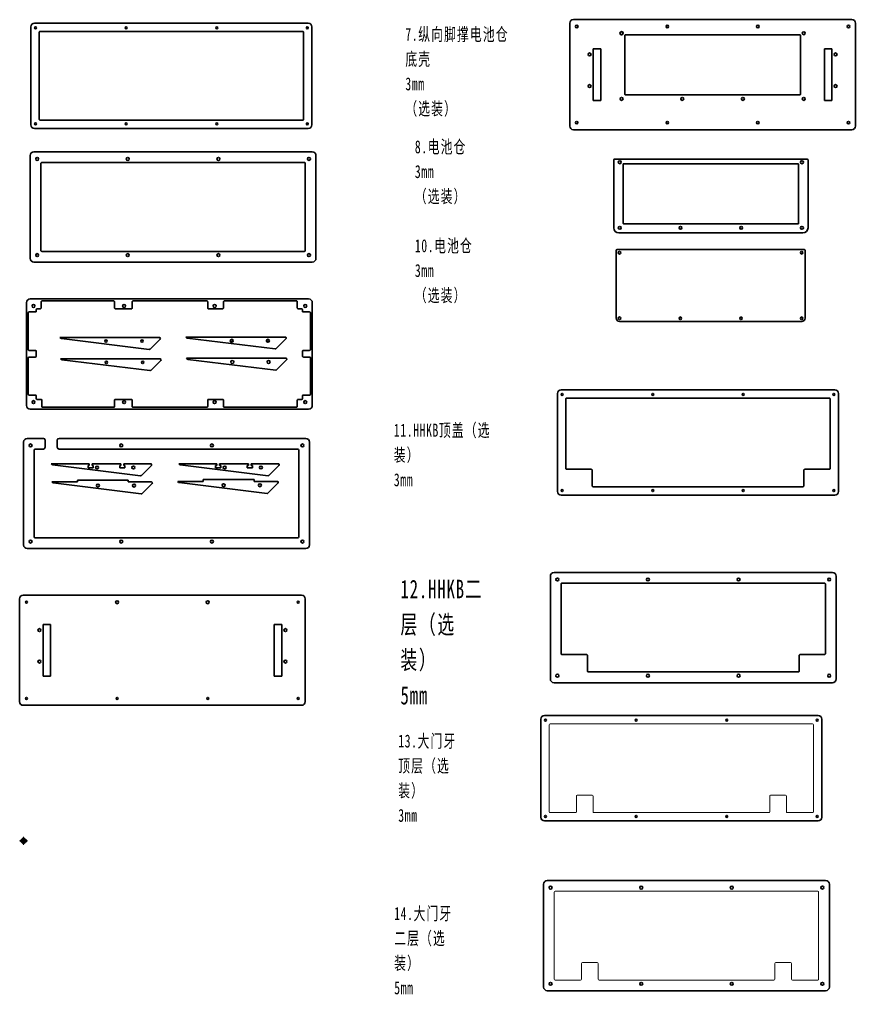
# Model space of a CAD drawing. Header units: millimetres. Extents: x -691 to 990, y -78 to 1001.
# Drawn here: x 83 to 990, y -56 to 1001 of the extents above; entities that cross this region are included whole.
import ezdxf

# ---------------------------------------------------------------- set-up
doc = ezdxf.new("R2010")
doc.units = ezdxf.units.MM
doc.set_wipeout_variables(frame=1)
doc.linetypes.add('点画线', pattern=[18, 12, -2, 2, -2])
doc.layers.get('0').update_dxf_attribs({"lineweight": 35})
for name, color, linetype, lineweight in [('2', 80, 'Continuous', 18), ('中心线层', 1, '点画线', 18), ('尺寸线层', 3, 'Continuous', 18), ('粗实线层', 7, 'Continuous', 35), ('细实线层', 7, 'Continuous', 18)]:
    doc.layers.add(name, color=color, linetype=linetype, lineweight=lineweight)
doc.styles.add('标准', font='', dxfattribs={"width": 0.667})
doc.styles.get('标准').set_extended_font_data('宋体')

# ---------------------------------------------------------------- blocks, each defined once
blk = doc.blocks.new('1')
for p, q in [((300.7, 4), (4, 4)), ((0, 0), (0, -106.2)), ((304.7, -106.2), (304.7, 0)), ((4, -110.2), (300.7, -110.2))]:
    blk.add_line(p, q)
at = {"linetype": 'Continuous'}
blk.add_lwpolyline([(294.7, -5), (10, -5, 0.414214), (9, -6), (9, -100.2, 0.414214), (10, -101.2), (294.7, -101.2, 0.414214), (295.7, -100.2), (295.7, -6, 0.414214)], format="xyb", close=True, dxfattribs=at)
for centre in [(5, -1), (103.2, -1), (201.5, -1), (299.7, -1), (5, -105.2), (103.2, -105.2), (201.5, -105.2), (299.7, -105.2)]:
    blk.add_circle(centre, 1.05, dxfattribs=at)
at = {"layer": '粗实线层'}
for centre, start, end in [((4, 0), 90, 180), ((300.7, 0), 0, 90), ((4, -106.2), 180, 270), ((300.7, -106.2), 270, 0)]:
    blk.add_arc(centre, 4, start, end, dxfattribs=at)
blk = doc.blocks.new('*X5')
at = {"layer": '中心线层'}
for p, q in [((-4.3, 0), (4.3, 0)), ((0, -4.3), (0, 4.3))]:
    blk.add_line(p, q, dxfattribs=at)
at = {"layer": '粗实线层'}
for p, q in [((0, 3.7), (-3.7, 0)), ((0, -3.7), (-3.7, 0)), ((0, 3.7), (3.7, 0)), ((0, -3.7), (3.7, 0))]:
    blk.add_line(p, q, dxfattribs=at)
for radius in [2.43, 1.27]:
    blk.add_circle((0, 0), radius, dxfattribs=at)
at = {"layer": '细实线层'}
blk.add_arc((0, 0), 1.5, 260, 190, dxfattribs=at)

msp = doc.modelspace()

# ---------------------------------------------------------------- linework, layer by layer
for p, q in [((713.3, 969.1), (705.3, 969.1)), ((705.3, 969.1), (705.3, 913)), ((956, 969.1), (964, 969.1)), ((964, 969.1), (964, 913)), ((705.3, 913), (713.3, 913)), ((964, 913), (956, 913)), ((127, 656.2), (234.9, 656.2)), ((127, 656.2), (127.9, 655.3)), ((263.5, 656.6), (371.4, 656.6)), ((263.5, 656.6), (264.4, 655.7)), ((265, 655.4), (360.4, 643.7)), ((128.5, 655), (223.9, 643.3)), ((235.6, 654.5), (224.7, 643.6)), ((372.1, 654.9), (361.2, 644)), ((127.7, 633.1), (235.6, 633.1)), ((127.7, 633.1), (128.6, 632.2)), ((129.2, 632), (224.5, 620.3)), ((236.3, 631.4), (225.4, 620.5)), ((264.2, 633.6), (372, 633.6)), ((264.2, 633.6), (265.1, 632.7)), ((265.7, 632.4), (361, 620.7)), ((372.7, 631.9), (361.9, 621)), ((117.6, 519.3), (158.8, 519.3)), ((117.6, 519.3), (118.5, 518.4)), ((119.1, 518.1), (214.4, 506.4)), ((161.8, 519.3), (193.1, 519.3)), ((196.1, 519.3), (225.4, 519.3)), ((255.9, 519.3), (297.1, 519.3)), ((255.9, 519.3), (256.8, 518.4)), ((257.3, 518.1), (352.7, 506.4)), ((300.1, 519.3), (331.4, 519.3)), ((334.4, 519.3), (363.7, 519.3)), ((158.8, 517.3), (157.6, 517.3)), ((163.1, 517.3), (161.8, 517.3)), ((193.1, 517.3), (191.8, 517.3)), ((197.3, 517.3), (196.1, 517.3)), ((226.2, 517.6), (215.3, 506.7)), ((297.1, 517.3), (295.8, 517.3)), ((301.3, 517.3), (300.1, 517.3)), ((331.4, 517.3), (330.1, 517.3)), ((335.6, 517.3), (334.4, 517.3)), ((364.4, 517.6), (353.5, 506.7)), ((118.3, 499.7), (119.2, 498.8)), ((118.3, 499.7), (145.9, 499.7)), ((119.8, 498.5), (215.2, 486.8)), ((145.9, 499.7), (145.9, 501.7)), ((201, 501.7), (145.9, 501.7)), ((201, 499.7), (201, 501.7)), ((201, 499.7), (226.2, 499.7)), ((226.9, 498), (216, 487.1)), ((254.8, 500.1), (255.7, 499.2)), ((254.8, 500.1), (282.4, 500.1)), ((256.3, 498.9), (351.6, 487.2)), ((282.4, 500.1), (282.4, 502.1)), ((337.5, 502.1), (282.4, 502.1)), ((337.5, 500.1), (337.5, 502.1)), ((337.5, 500.1), (362.7, 500.1)), ((363.4, 498.4), (352.5, 487.5)), ((116.7, 345.3), (108.7, 345.3)), ((108.7, 345.3), (108.7, 289.2)), ((359.4, 345.3), (367.4, 345.3)), ((367.4, 345.3), (367.4, 289.2)), ((108.7, 289.2), (116.7, 289.2)), ((367.4, 289.2), (359.4, 289.2)), ((949.1, 246.5), (652.4, 246.5)), ((648.4, 242.5), (648.4, 136.3)), ((953.1, 136.3), (953.1, 242.5)), ((652.4, 132.3), (949.1, 132.3))]:
    msp.add_line(p, q)
at = {"linetype": 'ByBlock'}
msp.add_line((116.1, 845.7), (133.1, 845.7), dxfattribs=at)
at = {"linetype": 'Continuous'}
for p, q in [((727.4, 848.4), (727.4, 775.1)), ((938.1, 775.1), (938.1, 848.4)), ((733.1, 769.4), (932.4, 769.4)), ((730.1, 750.4), (730.1, 677)), ((933.8, 751.4), (731.1, 751.4)), ((934.8, 677), (934.8, 750.4)), ((733.7, 673.4), (931.2, 673.4)), ((111, 544.8), (111, 537.2)), ((124, 537.2), (124, 544.8)), ((99.2, 534.2), (99.2, 440)), ((109, 535.2), (100.2, 535.2)), ((384.9, 535.2), (126, 535.2)), ((385.9, 440), (385.9, 534.2)), ((100.2, 439), (384.9, 439))]:
    msp.add_line(p, q, dxfattribs=at)
msp.add_lwpolyline([(116.1, 845.7), (107.3, 845.7, 0.414214), (106.3, 844.7), (106.3, 750.5, 0.414214), (107.3, 749.5), (392, 749.5, 0.414214), (393, 750.5), (393, 844.7, 0.414214), (392, 845.7), (133.1, 845.7, -0.414214)], format="xyb", dxfattribs=at)
for points in [[(927.4, 844.4), (738.1, 844.4, 0.414214), (737.6, 843.9), (737.6, 779.9, 0.414214), (738.1, 779.4), (927.4, 779.4, 0.414214), (927.9, 779.9), (927.9, 843.9, 0.414214)], [(929.4, 312.7), (956, 312.7, 0.414214), (957, 313.7), (957, 388.9, 0.414214), (956, 389.9), (671.3, 389.9, 0.414214), (670.3, 388.9), (670.3, 313.7, 0.414214), (671.3, 312.7), (697.9, 312.7, -0.414214), (698.9, 311.7), (698.9, 294.7, 0.414214), (699.9, 293.7), (927.4, 293.7, 0.414214), (928.4, 294.7), (928.4, 311.7, -0.414214)]]:
    msp.add_lwpolyline(points, format="xyb", close=True, dxfattribs=at)
for centre, radius in [((735.9, 985.8), 1.75), ((653.4, 241.4), 1.05), ((751.6, 241.4), 1.05), ((849.9, 241.4), 1.05), ((948.1, 241.4), 1.05), ((653.4, 137.2), 1.05), ((751.6, 137.2), 1.05), ((849.9, 137.2), 1.05), ((948.1, 137.2), 1.05)]:
    msp.add_circle(centre, radius, dxfattribs=at)
for centre in [(313.3, 652.6), (352.5, 652.6), (313.9, 629.6), (353.2, 629.6), (167.3, 515.3), (206.6, 515.3), (305.6, 515.3), (344.9, 515.3), (168.1, 495.7), (207.3, 495.7), (304.5, 496.1), (343.8, 496.1)]:
    msp.add_circle(centre, 1.6)
for centre, radius, start, end in [((733.1, 775.1), 5.7, 180, 270), ((932.4, 775.1), 5.7, 270, 0), ((731.1, 750.4), 1, 90, 180), ((733.7, 677), 3.6, 180, 270), ((931.2, 677), 3.6, 270, 0), ((100.2, 534.2), 1, 90, 180), ((109, 537.2), 2, 270, 0), ((126, 537.2), 2, 180, 270), ((384.9, 534.2), 1, 0, 90), ((100.2, 440), 1, 180, 270), ((384.9, 440), 1, 270, 0)]:
    msp.add_arc(centre, radius, start, end, dxfattribs=at)
for centre, start, end in [((128.7, 656), 225, 263), ((234.9, 655.2), 315, 90), ((265.1, 656.4), 225, 263), ((371.4, 655.6), 315, 90), ((224, 644.3), 263, 315), ((360.5, 644.7), 263, 315), ((129.3, 633), 225, 263), ((235.6, 632.1), 315, 90), ((265.8, 633.4), 225, 263), ((372, 632.6), 315, 90), ((224.7, 621.3), 263, 315), ((361.1, 621.7), 263, 315), ((119.2, 519.1), 225, 263), ((225.4, 518.3), 315, 90), ((257.5, 519.1), 225, 263), ((363.7, 518.3), 315, 90), ((119.9, 499.5), 225, 263), ((214.6, 507.4), 263, 315), ((226.2, 498.7), 315, 90), ((256.4, 499.9), 225, 263), ((352.8, 507.4), 263, 315), ((362.7, 499.1), 315, 90), ((215.3, 487.8), 263, 315), ((351.8, 488.2), 263, 315)]:
    msp.add_arc(centre, 1, start, end)
at = {"layer": '2', "color": 0}
for p, q in [((657.4, 142.3), (657.4, 236.5)), ((658.4, 237.5), (943.1, 237.5)), ((944.1, 236.5), (944.1, 142.3)), ((686.9, 159.3), (686.9, 142.3)), ((704, 160.3), (687.9, 160.3)), ((705, 142.3), (705, 159.3)), ((896.5, 159.3), (896.5, 142.3)), ((913.6, 160.3), (897.5, 160.3)), ((914.6, 142.3), (914.6, 159.3)), ((685.9, 141.3), (658.4, 141.3)), ((895.5, 141.3), (706, 141.3)), ((943.1, 141.3), (915.6, 141.3)), ((662.9, -39.1), (662.9, 55.1)), ((663.9, 56.1), (948.6, 56.1)), ((949.6, 55.1), (949.6, -39.1)), ((709.6, -21.1), (693.5, -21.1)), ((919.1, -21.1), (903, -21.1)), ((692.5, -22.1), (692.5, -39.1)), ((710.6, -39.1), (710.6, -22.1)), ((902, -22.1), (902, -39.1)), ((920.1, -39.1), (920.1, -22.1)), ((691.5, -40.1), (663.9, -40.1)), ((901, -40.1), (711.6, -40.1)), ((948.6, -40.1), (921.1, -40.1))]:
    msp.add_line(p, q, dxfattribs=at)
for centre, start, end in [((658.4, 236.5), 90, 180), ((943.1, 236.5), 0, 90), ((687.9, 159.3), 90, 180), ((704, 159.3), 0, 90), ((897.5, 159.3), 90, 180), ((913.6, 159.3), 360, 90), ((658.4, 142.3), 180, 270), ((685.9, 142.3), 270, 360), ((706, 142.3), 180, 270), ((895.5, 142.3), 270, 360), ((915.6, 142.3), 180, 270), ((943.1, 142.3), 270, 360), ((663.9, 55.1), 90, 180), ((948.6, 55.1), 0, 90), ((693.5, -22.1), 90, 180), ((709.6, -22.1), 0, 90), ((903, -22.1), 90, 180), ((919.1, -22.1), 0, 90), ((663.9, -39.1), 180, 270), ((691.5, -39.1), 270, 360), ((711.6, -39.1), 180, 270), ((901, -39.1), 270, 360), ((921.1, -39.1), 180, 270), ((948.6, -39.1), 270, 360)]:
    msp.add_arc(centre, 1, start, end, dxfattribs=at)
at = {"layer": '粗实线层'}
for p, q in [((679.7, 885.3), (679.7, 996.7)), ((683.7, 1000.7), (985.6, 1000.7)), ((989.6, 996.7), (989.6, 885.3)), ((713.3, 969.1), (713.3, 913)), ((956, 969.1), (956, 913)), ((985.6, 881.3), (683.7, 881.3)), ((98.7, 857.3), (400.6, 857.3)), ((94.7, 741.9), (94.7, 853.3)), ((404.6, 853.3), (404.6, 741.9)), ((728.4, 849.4), (937.1, 849.4)), ((400.6, 737.9), (98.7, 737.9)), ((94.7, 697.9), (396.6, 697.9)), ((90.7, 582.5), (90.7, 693.9)), ((400.6, 693.9), (400.6, 582.5)), ((92.7, 643.2), (92.7, 682.8)), ((93.7, 683.8), (101.3, 683.8)), ((101.3, 686.3), (101.3, 683.8)), ((390, 683.8), (390, 686.3)), ((92.7, 594.8), (92.7, 634)), ((93.7, 642.2), (100.3, 642.2)), ((93.7, 635), (100.3, 635)), ((101.3, 641.2), (101.3, 636)), ((93.7, 593.8), (100.3, 593.8)), ((101.3, 592.8), (101.3, 590.1)), ((390, 590.1), (390, 592.8)), ((391, 593.8), (397.6, 593.8)), ((666.4, 595.5), (666.4, 489.3)), ((967.1, 599.5), (670.4, 599.5)), ((971.1, 489.3), (971.1, 595.5)), ((102.3, 589.1), (106.4, 589.1)), ((107.4, 581.5), (107.4, 588.1)), ((288.2, 589.1), (303.3, 589.1)), ((396.6, 578.5), (94.7, 578.5)), ((185.2, 580.5), (108.4, 580.5)), ((87.6, 431.4), (87.6, 542.8)), ((91.6, 546.8), (109, 546.8)), ((126, 546.8), (393.5, 546.8)), ((397.5, 542.8), (397.5, 431.4)), ((158.8, 519.3), (158.8, 517.3)), ((161.8, 519.3), (161.8, 517.3)), ((193.1, 519.3), (193.1, 517.3)), ((193.1, 519.3), (193.1, 517.3)), ((196.1, 519.3), (196.1, 517.3)), ((297.1, 519.3), (297.1, 517.3)), ((300.1, 519.3), (300.1, 517.3)), ((331.4, 519.3), (331.4, 517.3)), ((331.4, 519.3), (331.4, 517.3)), ((334.4, 519.3), (334.4, 517.3)), ((157.6, 517.3), (157.6, 514.8)), ((157.6, 514.8), (163.1, 514.8)), ((163.1, 517.3), (163.1, 514.8)), ((191.8, 517.3), (191.8, 514.8)), ((191.8, 514.8), (197.3, 514.8)), ((197.3, 517.3), (197.3, 514.8)), ((295.8, 517.3), (295.8, 514.8)), ((295.8, 514.8), (301.3, 514.8)), ((301.3, 517.3), (301.3, 514.8)), ((330.1, 517.3), (330.1, 514.8)), ((330.1, 514.8), (335.6, 514.8)), ((335.6, 517.3), (335.6, 514.8)), ((670.4, 485.3), (967.1, 485.3)), ((393.5, 427.4), (91.6, 427.4)), ((964.6, 401.5), (662.7, 401.5)), ((658.7, 397.5), (658.7, 286.1)), ((968.6, 286.1), (968.6, 397.5)), ((83.1, 261.6), (83.1, 373)), ((87.1, 377), (389, 377)), ((393, 373), (393, 261.6)), ((116.7, 345.3), (116.7, 289.2)), ((359.4, 345.3), (359.4, 289.2)), ((662.7, 282.1), (964.6, 282.1)), ((389, 257.6), (87.1, 257.6)), ((651.4, -47.7), (651.4, 63.7)), ((655.4, 67.7), (957.2, 67.7)), ((961.2, 63.7), (961.2, -47.7)), ((957.2, -51.7), (655.4, -51.7))]:
    msp.add_line(p, q, dxfattribs=at)
at = {"layer": '粗实线层', "linetype": 'Continuous'}
for points in [[(739.5, 919.6), (739.5, 983.6, -0.414214), (740, 984.1), (929.3, 984.1, -0.414214), (929.8, 983.6), (929.8, 919.6, -0.414214), (929.3, 919.1), (740, 919.1, -0.414214)], [(934.6, 513.3), (961.1, 513.3, 0.414214), (962.1, 514.3), (962.1, 589.5, 0.414214), (961.1, 590.5), (676.4, 590.5, 0.414214), (675.4, 589.5), (675.4, 514.3, 0.414214), (676.4, 513.3), (703, 513.3, -0.414214), (704, 512.3), (704, 495.3, 0.414214), (705, 494.3), (932.6, 494.3, 0.414214), (933.6, 495.3), (933.6, 512.3, -0.414214)]]:
    msp.add_lwpolyline(points, format="xyb", close=True, dxfattribs=at)
for points in [[(389, 687.3), (385.3, 687.3, -0.414214), (384.3, 688.3), (384.3, 694.9, 0.414214), (383.3, 695.9), (305.3, 695.9, 0.414214), (304.3, 694.9), (304.3, 688.3, -0.414214), (303.3, 687.3), (288.2, 687.3, -0.414214), (287.2, 688.3), (287.2, 694.9, 0.414214), (286.2, 695.9), (206.4, 695.9, 0.414214), (205.4, 694.9), (205.4, 688.3, -0.414214), (204.4, 687.3), (187.2, 687.3, -0.414214), (186.2, 688.3), (186.2, 694.9, 0.414214), (185.2, 695.9), (107.6, 695.9, 0.414214), (106.6, 694.9), (106.6, 688.3, -0.414214), (105.6, 687.3), (102.3, 687.3)], [(398.6, 594.8), (398.6, 634, 0.414214), (397.6, 635), (391, 635, -0.414214), (390, 636), (390, 641.2, -0.414214), (391, 642.2), (397.6, 642.2, 0.414214), (398.6, 643.2), (398.6, 682.8, 0.414214), (397.6, 683.8), (390, 683.8)], [(186.2, 581.5), (186.2, 588.1, -0.414214), (187.2, 589.1), (204.4, 589.1, -0.414214), (205.4, 588.1), (205.4, 581.5, 0.414214), (206.4, 580.5), (286.2, 580.5, 0.414214), (287.2, 581.5), (287.2, 588.1, -0.414214), (288.2, 589.1), (303.3, 589.1, -0.414214), (304.3, 588.1), (304.3, 581.5, 0.414214), (305.3, 580.5), (383.3, 580.5, 0.414214), (384.3, 581.5), (384.3, 588.1, -0.414214), (385.3, 589.1), (389, 589.1)]]:
    msp.add_lwpolyline(points, format="xyb", dxfattribs=at)
at = {"layer": '粗实线层'}
for centre, radius in [((687.3, 993.1), 1.4), ((785.5, 993.1), 1.4), ((883.7, 993.1), 1.4), ((982, 993.1), 1.4), ((735.9, 985.8), 1.6), ((735.9, 985.8), 1.6), ((933.4, 985.8), 1.6), ((933.4, 985.8), 1.6), ((701.3, 962.9), 1.55), ((968, 962.9), 1.55), ((701.3, 928.6), 1.55), ((968, 928.6), 1.55), ((735.9, 914.7), 1.6), ((735.9, 914.7), 1.6), ((801.7, 914.7), 1.6), ((801.7, 914.7), 1.6), ((867.5, 914.7), 1.6), ((867.5, 914.7), 1.6), ((933.4, 914.7), 1.6), ((933.4, 914.7), 1.6), ((687.3, 888.9), 1.4), ((785.5, 888.9), 1.4), ((883.7, 888.9), 1.4), ((982, 888.9), 1.4), ((102.3, 849.6), 1.6), ((200.5, 849.6), 1.6), ((298.8, 849.6), 1.6), ((397, 849.7), 1.6), ((734, 846.1), 1.6), ((931.5, 846.1), 1.6), ((734, 775), 1.6), ((799.8, 775), 1.6), ((865.6, 775), 1.6), ((931.5, 775), 1.6), ((102.3, 745.4), 1.6), ((200.5, 745.4), 1.6), ((298.8, 745.4), 1.6), ((397, 745.4), 1.6), ((733.7, 748), 1.4), ((931.2, 748), 1.4), ((98.3, 690.3), 1.6), ((196.5, 690.3), 1.6), ((294.7, 690.3), 1.6), ((393, 690.3), 1.6), ((733.7, 677), 1.4), ((799.6, 677), 1.4), ((865.4, 677), 1.4), ((931.2, 677), 1.4), ((176.8, 652.2), 1.25), ((216, 652.2), 1.25), ((313.3, 652.6), 1.25), ((352.5, 652.6), 1.25), ((177.4, 629.1), 1.25), ((216.7, 629.1), 1.25), ((98.3, 586.1), 1.6), ((196.5, 586.1), 1.6), ((294.7, 586.1), 1.6), ((393, 586.1), 1.6), ((95.2, 539.2), 1.6), ((193.4, 539.2), 1.6), ((291.7, 539.2), 1.6), ((389.9, 539.2), 1.6), ((95.2, 435), 1.6), ((193.4, 435), 1.6), ((291.7, 435), 1.6), ((389.9, 435), 1.6), ((666.3, 393.9), 1.6), ((764.5, 393.9), 1.6), ((862.8, 393.9), 1.6), ((961, 393.9), 1.6), ((189, 369.3), 1.6), ((287.2, 369.3), 1.6), ((104.7, 339.1), 1.55), ((371.4, 339.1), 1.55), ((104.7, 304.9), 1.55), ((371.4, 304.9), 1.55), ((666.3, 289.7), 1.6), ((764.5, 289.7), 1.6), ((862.8, 289.7), 1.6), ((961, 289.7), 1.6), ((658.9, 60), 1.6), ((757.2, 60), 1.6), ((855.4, 60), 1.6), ((953.6, 60.1), 1.6), ((658.9, -44.2), 1.6), ((757.2, -44.2), 1.6), ((855.4, -44.2), 1.6), ((953.6, -44.2), 1.6)]:
    msp.add_circle(centre, radius, dxfattribs=at)
at = {"layer": '粗实线层', "linetype": 'Continuous'}
for centre in [(671.4, 594.5), (769.7, 594.5), (867.9, 594.5), (966.1, 594.5), (671.4, 490.3), (769.7, 490.3), (867.9, 490.3), (966.1, 490.3), (90.7, 369.3), (385.4, 369.3), (90.7, 265.1), (189, 265.1), (287.2, 265.1), (385.4, 265.1)]:
    msp.add_circle(centre, 1.05, dxfattribs=at)
at = {"layer": '粗实线层'}
for centre, radius, start, end in [((683.7, 996.7), 4, 90, 180), ((985.6, 996.7), 4, 0, 90), ((683.7, 885.3), 4, 180, 270), ((985.6, 885.3), 4, 270, 0), ((98.7, 853.3), 4, 90, 180), ((400.6, 853.3), 4, 0, 90), ((728.4, 848.4), 1, 90, 180), ((937.1, 848.4), 1, 0, 90), ((933.8, 750.4), 1, 360, 90), ((98.7, 741.9), 4, 180, 270), ((400.6, 741.9), 4, 270, 360), ((94.7, 693.9), 4, 90, 180), ((396.6, 693.9), 4, 0, 90), ((102.3, 686.3), 1, 90, 180), ((389, 686.3), 1, 0, 90), ((93.7, 682.8), 1, 90, 180), ((93.7, 643.2), 1, 180, 270), ((93.7, 634), 1, 90, 180), ((100.3, 641.2), 1, 0, 90), ((100.3, 636), 1, 270, 0), ((93.7, 594.8), 1, 180, 270), ((100.3, 592.8), 1, 0, 90), ((391, 592.8), 1, 90, 180), ((397.6, 594.8), 1, 270, 360), ((670.4, 595.5), 4, 90, 180), ((967.1, 595.5), 4, 0, 90), ((94.7, 582.5), 4, 180, 270), ((102.3, 590.1), 1, 180, 270), ((106.4, 588.1), 1, 360, 90), ((108.4, 581.5), 1, 180, 270), ((185.2, 581.5), 1, 270, 360), ((389, 590.1), 1, 270, 360), ((396.6, 582.5), 4, 270, 360), ((91.6, 542.8), 4, 90, 180), ((109, 544.8), 2, 0, 90), ((126, 544.8), 2, 90, 180), ((393.5, 542.8), 4, 0, 90), ((670.4, 489.3), 4, 180, 270), ((967.1, 489.3), 4, 270, 360), ((91.6, 431.4), 4, 180, 270), ((393.5, 431.4), 4, 270, 0), ((662.7, 397.5), 4, 90, 180), ((964.6, 397.5), 4, 0, 90), ((87.1, 373), 4, 90, 180), ((389, 373), 4, 0, 90), ((662.7, 286.1), 4, 180, 270), ((964.6, 286.1), 4, 270, 0), ((87.1, 261.6), 4, 180, 270), ((389, 261.6), 4, 270, 360), ((652.4, 242.5), 4, 90, 180), ((949.1, 242.5), 4, 0, 90), ((652.4, 136.3), 4, 180, 270), ((949.1, 136.3), 4, 270, 360), ((655.4, 63.7), 4, 90, 180), ((957.2, 63.7), 4, 0, 90), ((655.4, -47.7), 4, 180, 270), ((957.2, -47.7), 4, 270, 0)]:
    msp.add_arc(centre, radius, start, end, dxfattribs=at)

# ---------------------------------------------------------------- block references
msp.add_blockref('1', (95.5, 992.8), dxfattribs=at)

# ---------------------------------------------------------------- texts
at = {"layer": '尺寸线层', "color": 4, "attachment_point": 1, "line_spacing_factor": 1.15057, "style": '标准'}
for s, insert, char_height, width in [('\\T1.1;7.纵向脚撑电池仓底壳\\P3mm\\P（选装）', (501.5, 991.7), 14, 115.233), ('\\T1.1;8.电池仓\\P3mm\\P（选装）', (511.8, 869.8), 14, 85.036), ('\\T1.1;10.电池仓\\P3mm\\P（选装）', (511.8, 762.6), 14, 135.645), ('\\T1.1;11.HHKB顶盖（选装）\\P3mm', (489, 562.7), 14, 105.308), ('\\T1.1;12.HHKB二层（选装）\\P5mm', (496.2, 393.6), 20, 95.21), ('\\T1.1;13.大门牙顶层（选装）\\P3mm', (493.8, 225.9), 14, 69.268), ('\\T1.1;14.大门牙二层（选装）\\P5mm', (489.4, 39), 14, 69.268)]:
    msp.add_mtext(s, dxfattribs=dict(at, insert=insert, char_height=char_height, width=width))

# ---------------------------------------------------------------- wipeouts: each hides what was drawn before it
msp.add_wipeout([(91.3, 110.7), (90.6, 111.4), (87.6, 114.4), (84.6, 111.4), (83.9, 110.7), (87.6, 107)]).dxf.layer = '粗实线层'

# ---------------------------------------------------------------- next in the draw order: block references
at = {"layer": '粗实线层'}
msp.add_blockref('*X5', (87.6, 110.7), dxfattribs=at)

doc.saveas('drawing.dxf')
